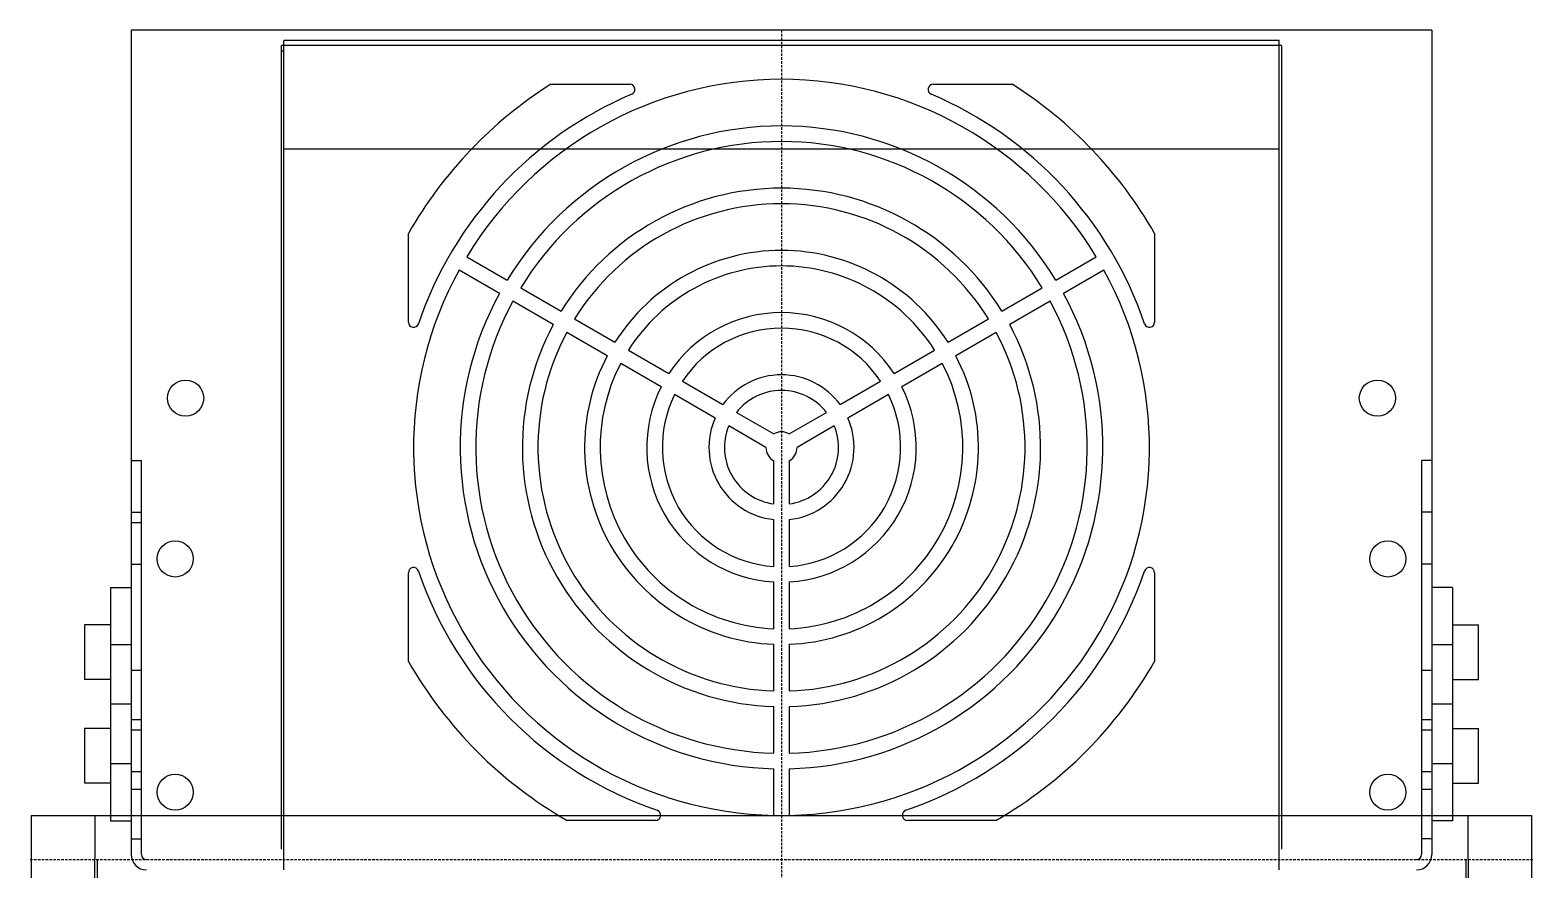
# Model space of a CAD drawing. Extents: x 0 to 290, y 0 to 323.
# Drawn here: x 0 to 290, y 161 to 323 of the extents above; entities that cross this region are included whole.
import ezdxf

# ---------------------------------------------------------------- set-up
doc = ezdxf.new("R2010")
doc.units = 0
doc.linetypes.add('DASHED', pattern=[0.75, 0.5, -0.25])
doc.layers.add('-15N-THT. THIẾT BỊ ĐÓNG MỞ', color=40, linetype='CONTINUOUS')

# ---------------------------------------------------------------- blocks, each defined once
blk = doc.blocks.new('06 - N - SC VSD CHIẾU TRÊN ATV630D55~D90N4')
at = {"layer": '-15N-THT. THIẾT BỊ ĐÓNG MỞ'}
for p, q in [((-125.5, 323), (-125.5, 164)), ((125.5, 323), (-125.5, 323)), ((125.5, 323), (125.5, 164)), ((96.5, 320), (-96.5, 320)), ((-96.5, 320), (-96.5, 320)), ((-96.5, 165), (-96.5, 320)), ((-96.5, 319), (-96, 319)), ((-96.5, 319), (-96.5, 319)), ((-96, 161), (-96, 321)), ((96, 321), (-96, 321)), ((-96, 321), (-96, 321)), ((-96, 319), (-96, 319)), ((96, 161), (96, 321)), ((96.5, 320), (96.5, 165)), ((-44.52, 312.55), (-29.28, 312.55)), ((-44.52, 312.55), (-44.52, 312.55)), ((-29.28, 312.55), (-29.28, 312.55)), ((-28.89, 310.63), (-28.89, 310.63)), ((28.89, 310.63), (28.89, 310.63)), ((29.28, 312.55), (44.52, 312.55)), ((29.28, 312.55), (29.28, 312.55)), ((44.52, 312.55), (44.52, 312.55)), ((-96, 308), (-96, 308)), ((-96, 300), (-96, 300)), ((96, 300), (-96, 300)), ((-72, 266.67), (-72, 283.79)), ((-72, 283.79), (-72, 283.79)), ((72, 283.79), (72, 266.67)), ((72, 283.79), (72, 283.79)), ((-60.72, 279.29), (-52.93, 274.79)), ((-60.72, 279.29), (-60.72, 279.29)), ((52.93, 274.79), (60.72, 279.29)), ((60.72, 279.29), (60.72, 279.29)), ((-54.43, 272.19), (-62.22, 276.69)), ((-62.22, 276.69), (-62.22, 276.69)), ((62.22, 276.69), (54.43, 272.19)), ((62.22, 276.69), (62.22, 276.69)), ((-52.93, 274.79), (-52.93, 274.79)), ((-50.33, 273.29), (-42.53, 268.79)), ((-50.33, 273.29), (-50.33, 273.29)), ((42.53, 268.79), (50.33, 273.29)), ((50.33, 273.29), (50.33, 273.29)), ((52.93, 274.79), (52.93, 274.79)), ((-54.43, 272.19), (-54.43, 272.19)), ((-44.03, 266.19), (-51.83, 270.69)), ((-51.83, 270.69), (-51.83, 270.69)), ((51.83, 270.69), (44.03, 266.19)), ((51.83, 270.69), (51.83, 270.69)), ((54.43, 272.19), (54.43, 272.19)), ((-42.53, 268.79), (-42.53, 268.79)), ((-39.93, 267.29), (-32.13, 262.78)), ((-39.93, 267.29), (-39.93, 267.29)), ((32.13, 262.78), (39.93, 267.29)), ((39.93, 267.29), (39.93, 267.29)), ((42.53, 268.79), (42.53, 268.79)), ((-72, 266.67), (-72, 266.67)), ((-70.05, 266.34), (-70.05, 266.34)), ((-44.03, 266.19), (-44.03, 266.19)), ((-33.63, 260.19), (-41.43, 264.69)), ((-41.43, 264.69), (-41.43, 264.69)), ((41.43, 264.69), (33.63, 260.19)), ((41.43, 264.69), (41.43, 264.69)), ((44.03, 266.19), (44.03, 266.19)), ((70.05, 266.34), (70.05, 266.34)), ((72, 266.67), (72, 266.67)), ((-32.13, 262.78), (-32.13, 262.78)), ((-29.53, 261.28), (-21.73, 256.78)), ((-29.53, 261.28), (-29.53, 261.28)), ((21.73, 256.78), (29.53, 261.28)), ((29.53, 261.28), (29.53, 261.28)), ((32.13, 262.78), (32.13, 262.78)), ((-33.63, 260.19), (-33.63, 260.19)), ((-23.23, 254.18), (-31.03, 258.68)), ((-31.03, 258.68), (-31.03, 258.68)), ((31.03, 258.68), (23.23, 254.18)), ((31.03, 258.68), (31.03, 258.68)), ((33.63, 260.19), (33.63, 260.19)), ((-21.73, 256.78), (-21.73, 256.78)), ((-19.13, 255.27), (-11.3, 250.76)), ((-19.13, 255.27), (-19.13, 255.27)), ((11.3, 250.76), (19.13, 255.27)), ((19.13, 255.27), (19.13, 255.27)), ((21.73, 256.78), (21.73, 256.78)), ((-23.23, 254.18), (-23.23, 254.18)), ((-12.8, 248.16), (-20.63, 252.68)), ((-20.63, 252.68), (-20.63, 252.68)), ((20.63, 252.68), (12.8, 248.16)), ((20.63, 252.68), (20.63, 252.68)), ((23.23, 254.18), (23.23, 254.18)), ((-118.5, 252), (-118.5, 252)), ((-111.5, 252), (-111.5, 252)), ((-11.3, 250.76), (-11.3, 250.76)), ((11.3, 250.76), (11.3, 250.76)), ((111.5, 252), (111.5, 252)), ((118.5, 252), (118.5, 252)), ((-12.8, 248.16), (-12.8, 248.16)), ((-3, 242.5), (-10.19, 246.65)), ((-10.19, 246.65), (-10.19, 246.65)), ((-8.69, 249.25), (-1.5, 245.1)), ((-8.69, 249.25), (-8.69, 249.25)), ((1.5, 245.1), (8.69, 249.25)), ((10.19, 246.65), (3, 242.5)), ((8.69, 249.25), (8.69, 249.25)), ((10.19, 246.65), (10.19, 246.65)), ((12.8, 248.16), (12.8, 248.16)), ((-1.5, 245.1), (-1.5, 245.1)), ((1.5, 245.1), (1.5, 245.1)), ((-3, 242.5), (-3, 242.5)), ((3, 242.5), (3, 242.5)), ((-125.5, 240), (-123.5, 240)), ((-125.5, 240), (-125.5, 240)), ((-123.5, 164), (-123.5, 240)), ((-123.5, 240), (-123.5, 240)), ((-1.5, 231.6), (-1.5, 239.9)), ((-1.5, 239.9), (-1.5, 239.9)), ((1.5, 239.9), (1.5, 231.6)), ((1.5, 239.9), (1.5, 239.9)), ((123.5, 240), (123.5, 240)), ((123.5, 240), (123.5, 164)), ((125.5, 240), (123.5, 240)), ((125.5, 240), (125.5, 240)), ((-125.5, 230), (-123.5, 230)), ((-125.5, 230), (-125.5, 230)), ((-123.5, 230), (-123.5, 230)), ((-1.5, 231.6), (-1.5, 231.6)), ((1.5, 231.6), (1.5, 231.6)), ((125.5, 230), (123.5, 230)), ((-125.5, 228), (-125.5, 228)), ((-125.5, 228), (-123.5, 228)), ((-123.5, 228), (-123.5, 228)), ((-1.5, 219.55), (-1.5, 228.58)), ((-1.5, 228.58), (-1.5, 228.58)), ((1.5, 228.58), (1.5, 219.55)), ((1.5, 228.58), (1.5, 228.58)), ((-120.5, 221), (-120.5, 221)), ((-113.5, 221), (-113.5, 221)), ((113.5, 221), (113.5, 221)), ((120.5, 221), (120.5, 221)), ((-125.5, 220), (-123.5, 220)), ((-72, 201.21), (-72, 218.33)), ((-72, 218.33), (-72, 218.33)), ((-70.05, 218.66), (-70.05, 218.66)), ((-1.5, 219.55), (-1.5, 219.55)), ((1.5, 219.55), (1.5, 219.55)), ((70.05, 218.66), (70.05, 218.66)), ((72, 218.33), (72, 201.21)), ((72, 218.33), (72, 218.33)), ((125.5, 220), (123.5, 220)), ((-129.5, 215.5), (-125.5, 215.5)), ((-129.5, 215.5), (-129.5, 170.5)), ((-129.5, 215.5), (-129.5, 215.5)), ((-125.5, 215.5), (-125.5, 215.5)), ((-1.5, 207.53), (-1.5, 216.54)), ((-1.5, 216.54), (-1.5, 216.54)), ((1.5, 216.54), (1.5, 207.53)), ((1.5, 216.54), (1.5, 216.54)), ((125.5, 215.5), (125.5, 215.5)), ((129.5, 215.5), (125.5, 215.5)), ((129.5, 215.5), (129.5, 170.5)), ((129.5, 215.5), (129.5, 215.5)), ((-134.5, 208.25), (-134.5, 197.75)), ((-129.5, 208.25), (-134.5, 208.25)), ((-1.5, 207.53), (-1.5, 207.53)), ((1.5, 207.53), (1.5, 207.53)), ((129.5, 208.25), (134.5, 208.25)), ((134.5, 197.75), (134.5, 208.25)), ((-129.5, 204.5), (-125.5, 204.5)), ((-1.5, 195.52), (-1.5, 204.53)), ((-1.5, 204.53), (-1.5, 204.53)), ((1.5, 204.53), (1.5, 195.52)), ((1.5, 204.53), (1.5, 204.53)), ((125.5, 204.5), (129.5, 204.5)), ((-72, 201.21), (-72, 201.21)), ((72, 201.21), (72, 201.21)), ((-129.5, 197.75), (-134.5, 197.75)), ((-123.5, 199.5), (-125.5, 199.5)), ((125.5, 199.5), (123.5, 199.5)), ((129.5, 197.75), (134.5, 197.75)), ((-1.5, 195.52), (-1.5, 195.52)), ((1.5, 195.52), (1.5, 195.52)), ((-125.5, 193), (-129.5, 193)), ((-1.5, 183.52), (-1.5, 192.52)), ((-1.5, 192.52), (-1.5, 192.52)), ((1.5, 192.52), (1.5, 183.52)), ((1.5, 192.52), (1.5, 192.52)), ((129.5, 193), (125.5, 193)), ((-125.5, 190), (-125.5, 190)), ((-125.5, 190), (-123.5, 190)), ((-123.5, 190), (-123.5, 190)), ((123.5, 190), (123.5, 190)), ((123.5, 190), (125.5, 190)), ((125.5, 190), (125.5, 190)), ((-134.5, 188.25), (-134.5, 177.75)), ((-129.5, 188.25), (-134.5, 188.25)), ((-125.5, 188), (-123.5, 188)), ((123.5, 188), (125.5, 188)), ((129.5, 188.25), (134.5, 188.25)), ((134.5, 177.75), (134.5, 188.25)), ((-1.5, 183.52), (-1.5, 183.52)), ((1.5, 183.52), (1.5, 183.52)), ((-129.5, 181.5), (-125.5, 181.5)), ((-125.5, 180), (-123.5, 180)), ((-1.5, 171.52), (-1.5, 180.52)), ((-1.5, 180.52), (-1.5, 180.52)), ((1.5, 180.52), (1.5, 171.52)), ((1.5, 180.52), (1.5, 180.52)), ((123.5, 180), (125.5, 180)), ((125.5, 181.5), (129.5, 181.5)), ((-129.5, 177.75), (-134.5, 177.75)), ((129.5, 177.75), (134.5, 177.75)), ((-123.5, 176.5), (-125.5, 176.5)), ((-120.5, 176), (-120.5, 176)), ((-113.5, 176), (-113.5, 176)), ((113.5, 176), (113.5, 176)), ((120.5, 176), (120.5, 176)), ((125.5, 176.5), (123.5, 176.5)), ((-144.77, 171.5), (144.77, 171.5)), ((-144.77, 171.5), (-144.77, 0)), ((-132.42, 163), (-132.42, 171.5)), ((-105, 171.5), (-105, 171.5)), ((-103.5, 171.5), (-103.5, 171.5)), ((-23.99, 172.5), (-23.99, 172.5)), ((-1.5, 171.52), (-1.5, 171.52)), ((1.5, 171.52), (1.5, 171.52)), ((23.99, 172.5), (23.99, 172.5)), ((103.5, 171.5), (103.5, 171.5)), ((105, 171.5), (105, 171.5)), ((132.42, 171.5), (132.42, 163)), ((144.77, 0), (144.77, 171.5)), ((-129.5, 170.5), (-129.5, 170.5)), ((-129.5, 170.5), (-125.5, 170.5)), ((-125.5, 170.5), (-125.5, 170.5)), ((-24.31, 170.55), (-41.38, 170.55)), ((-41.38, 170.55), (-41.38, 170.55)), ((-24.31, 170.55), (-24.31, 170.55)), ((41.38, 170.55), (24.31, 170.55)), ((24.31, 170.55), (24.31, 170.55)), ((41.38, 170.55), (41.38, 170.55)), ((125.5, 170.5), (125.5, 170.5)), ((129.5, 170.5), (125.5, 170.5)), ((129.5, 170.5), (129.5, 170.5)), ((-125.5, 167), (-125.5, 167)), ((-125.5, 167), (-123.5, 167)), ((-123.5, 167), (-123.5, 167)), ((123.5, 167), (123.5, 167)), ((125.5, 167), (123.5, 167)), ((125.5, 167), (125.5, 167)), ((-132.5, 163), (-132.5, 163)), ((-132.5, 15.65), (-132.5, 163)), ((-132.06, 163), (-132.06, 15.65)), ((-125.5, 164), (-125.5, 164)), ((-125.33, 163), (-125.33, 163)), ((-123.5, 164), (-123.5, 164)), ((-122.5, 163), (-122.5, 163)), ((-96.5, 165), (-96.5, 165)), ((-96, 163), (-96, 163)), ((96, 163), (96, 163)), ((96.5, 165), (96.5, 165)), ((122.5, 163), (122.5, 163)), ((123.5, 164), (123.5, 164)), ((125.33, 163), (125.33, 163)), ((125.5, 164), (125.5, 164)), ((132.06, 163), (132.06, 15.65)), ((132.5, 163), (132.5, 163)), ((132.5, 163), (132.5, 15.65))]:
    blk.add_line(p, q, dxfattribs=at)
at = {"layer": '-15N-THT. THIẾT BỊ ĐÓNG MỞ', "color": 6, "linetype": 'DASHED'}
for p, q in [((0, 323), (0, 0)), ((-145, 163), (145, 163))]:
    blk.add_line(p, q, dxfattribs=at)
at = {"layer": '-15N-THT. THIẾT BỊ ĐÓNG MỞ'}
for centre in [(-115, 252), (115, 252), (-117, 221), (117, 221), (-117, 176), (117, 176)]:
    blk.add_circle(centre, 3.5, dxfattribs=at)
for centre, radius, start, end in [((0, 242.5), 71, 31.2106, 148.7895), ((0, 242.5), 83, 122.4376, 150.1659), ((0, 242.5), 74, 112.9763, 161.2031), ((-29.28, 311.55), 1, 292.9763, 90), ((29.28, 311.55), 1, 90, 247.0237), ((0, 242.5), 74, 18.7969, 67.0237), ((0, 242.5), 83, 29.8341, 57.5624), ((0, 242.5), 62, 31.3863, 148.6137), ((0, 242.5), 59, 31.4568, 148.5431), ((0, 242.5), 50, 31.7191, 148.2808), ((0, 242.5), 47, 31.8289, 148.1711), ((0, 242.5), 38, 32.2623, 147.7377), ((0, 242.5), 71, 151.2106, 268.7894), ((0, 242.5), 35, 32.4563, 147.5437), ((0, 242.5), 71, 271.2106, 28.7894), ((0, 242.5), 62, 151.3863, 268.6137), ((0, 242.5), 59, 151.4568, 268.5432), ((0, 242.5), 62, 271.3863, 28.6137), ((0, 242.5), 59, 271.4568, 28.5432), ((0, 242.5), 26, 33.3074, 146.6927), ((-71, 266.67), 1, 180, 341.2031), ((0, 242.5), 50, 151.7191, 268.2809), ((0, 242.5), 47, 151.8289, 268.1711), ((0, 242.5), 23, 33.7394, 146.2607), ((0, 242.5), 50, 271.7191, 28.2809), ((0, 242.5), 47, 271.8289, 28.1711), ((71, 266.67), 1, 198.7969, 0), ((0, 242.5), 38, 152.2623, 267.7378), ((0, 242.5), 35, 152.4563, 267.5437), ((0, 242.5), 38, 272.2623, 27.7377), ((0, 242.5), 35, 272.4563, 27.5437), ((0, 242.5), 14, 36.1507, 143.8494), ((0, 242.5), 26, 153.3073, 266.6926), ((0, 242.5), 23, 153.7394, 266.2607), ((0, 242.5), 11, 37.8375, 142.1625), ((0, 242.5), 26, 273.3074, 26.6926), ((0, 242.5), 23, 273.7393, 26.2607), ((0, 242.5), 14, 156.1507, 263.8494), ((0, 242.5), 11, 157.8375, 262.1625), ((0, 242.5), 14, 276.1507, 23.8494), ((0, 242.5), 11, 277.8375, 22.1625), ((0, 242.5), 3, 60, 120), ((0, 242.5), 3, 180, 240), ((0, 242.5), 3, 300, 0), ((-71, 218.33), 1, 18.7969, 180), ((0, 242.5), 74, 198.7969, 251.0849), ((0, 242.5), 74, 288.9151, 341.2031), ((71, 218.33), 1, 0, 161.2031), ((0, 242.5), 83, 209.8341, 240.0966), ((0, 242.5), 83, 299.9034, 330.1659), ((-24.31, 171.55), 1, 270, 71.0849), ((24.31, 171.55), 1, 108.9151, 270), ((-122.5, 164), 3, 180, 270), ((-122.5, 164), 1, 180, 270), ((122.5, 164), 1, 270, 0), ((122.5, 164), 3, 270, 0)]:
    blk.add_arc(centre, radius, start, end, dxfattribs=at)

msp = doc.modelspace()

# ---------------------------------------------------------------- block references
msp.add_blockref('06 - N - SC VSD CHIẾU TRÊN ATV630D55~D90N4', (145, 0))

doc.saveas('drawing.dxf')
